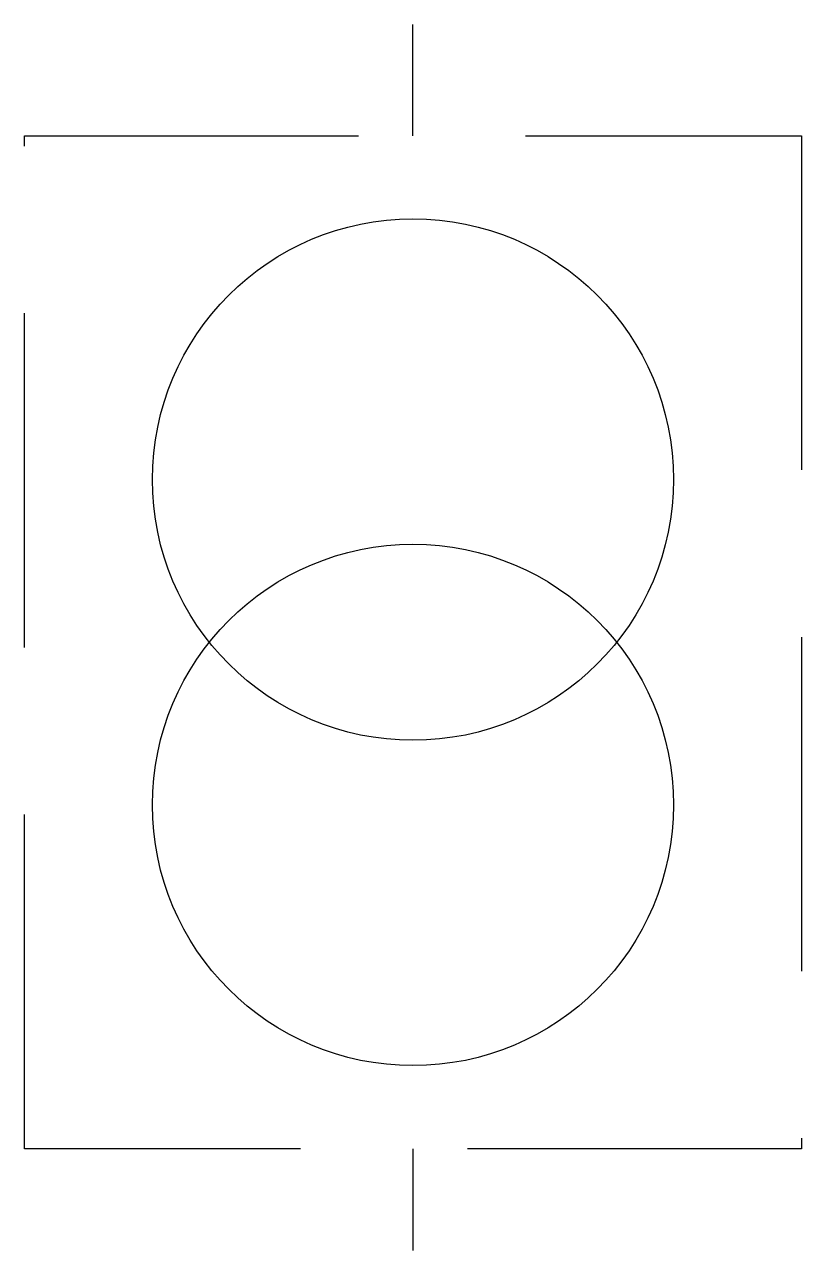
# Model space of a CAD drawing. Header units: millimetres. Extents: x 2553 to 2567.8, y 1524.5 to 1547.8.
import ezdxf

# ---------------------------------------------------------------- set-up
doc = ezdxf.new("R2010")
doc.units = ezdxf.units.MM
doc.linetypes.add('HIDDEN', pattern=[9.525, 6.35, -3.175])
doc.layers.add('IE-UN-INTERRUPTORES', color=74, linetype='Continuous')
doc.layers.add('IE-UN-RECUADRO', color=24, linetype='HIDDEN')

msp = doc.modelspace()

# ---------------------------------------------------------------- linework, layer by layer
at = {"layer": 'IE-UN-INTERRUPTORES', "color": 154}
for p, q in [((2560.379, 1545.721), (2560.379, 1547.835)), ((2560.379, 1526.472), (2560.379, 1524.538))]:
    msp.add_line(p, q, dxfattribs=at)
at = {"layer": 'IE-UN-INTERRUPTORES'}
for centre in [(2560.379, 1539.188), (2560.379, 1533.005)]:
    msp.add_circle(centre, 4.955, dxfattribs=at)
at = {"layer": 'IE-UN-RECUADRO'}
msp.add_lwpolyline([(2552.991, 1545.721), (2567.768, 1545.721), (2567.768, 1526.472), (2552.991, 1526.472)], close=True, dxfattribs=at)

doc.saveas('drawing.dxf')
